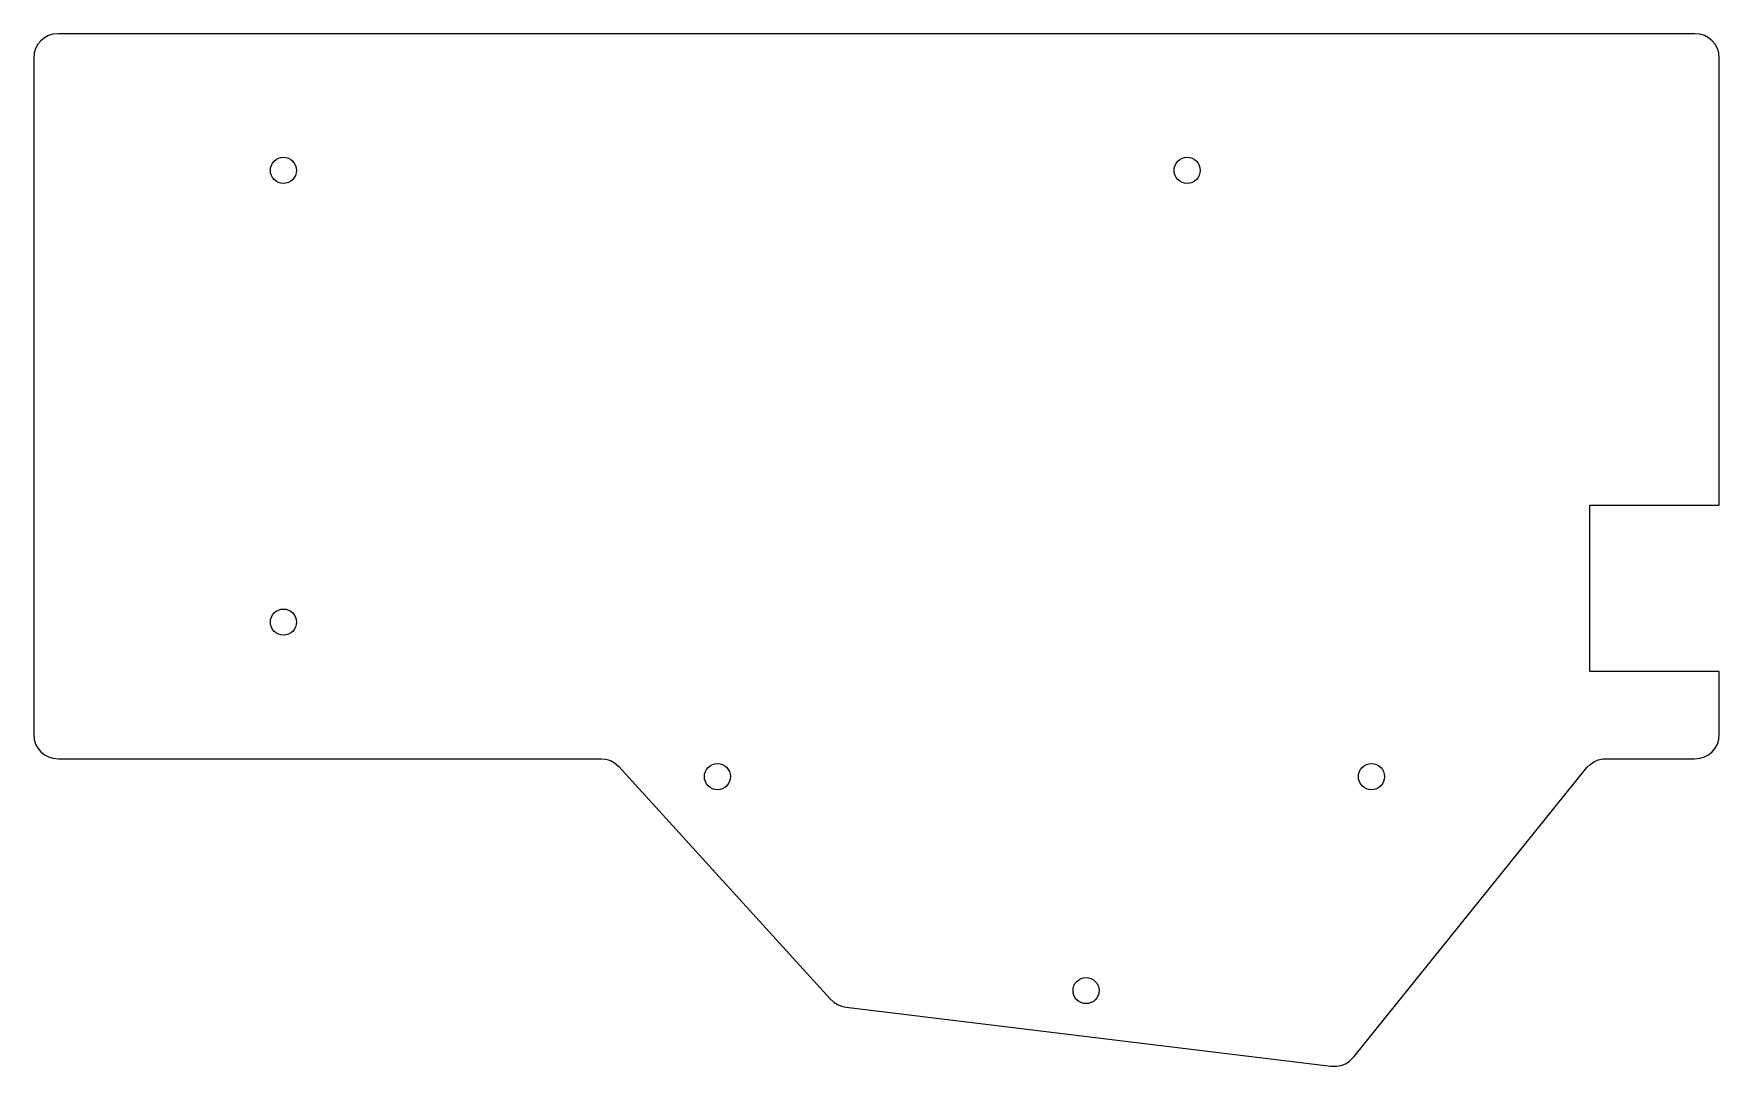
# Model space of a CAD drawing. Header units: metres. Extents: x -126 to 16, y -37 to 50.
import ezdxf

# ---------------------------------------------------------------- set-up
doc = ezdxf.new("R2010")
doc.units = ezdxf.units.M

msp = doc.modelspace()

# ---------------------------------------------------------------- linework, layer by layer
for p, q in [((-125.339, 48.2617), (-125.452, 47.8883)), ((-125.155, 48.6058), (-125.339, 48.2617)), ((-124.907, 48.9074), (-125.155, 48.6058)), ((-124.606, 49.1549), (-124.907, 48.9074)), ((-124.262, 49.3388), (-124.606, 49.1549)), ((-123.888, 49.4521), (-124.262, 49.3388)), ((-123.402, 49.5), (-123.888, 49.4521)), ((14.1517, 49.5), (-123.402, 49.5)), ((14.6383, 49.4521), (14.1517, 49.5)), ((15.0117, 49.3388), (14.6383, 49.4521)), ((15.3558, 49.1549), (15.0117, 49.3388)), ((15.6574, 48.9074), (15.3558, 49.1549)), ((15.9049, 48.6058), (15.6574, 48.9074)), ((16.0888, 48.2617), (15.9049, 48.6058)), ((16.2021, 47.8883), (16.0888, 48.2617)), ((-125.452, 47.8883), (-125.5, 47.4017)), ((-125.5, 47.4017), (-125.5, -9.40173)), ((16.25, 47.4017), (16.2021, 47.8883)), ((16.25, 9.84999), (16.25, 47.4017)), ((-105.579, 38.2146), (-105.516, 38.4209)), ((-105.516, 38.4209), (-105.415, 38.6111)), ((-105.415, 38.6111), (-105.278, 38.7778)), ((-105.278, 38.7778), (-105.111, 38.9146)), ((-105.111, 38.9146), (-104.921, 39.0163)), ((-104.921, 39.0163), (-104.715, 39.0789)), ((-104.715, 39.0789), (-104.5, 39.1)), ((-104.5, 39.1), (-104.285, 39.0789)), ((-104.285, 39.0789), (-104.079, 39.0163)), ((-104.079, 39.0163), (-103.889, 38.9146)), ((-103.889, 38.9146), (-103.722, 38.7778)), ((-103.722, 38.7778), (-103.585, 38.6111)), ((-103.585, 38.6111), (-103.484, 38.4209)), ((-103.484, 38.4209), (-103.421, 38.2146)), ((-29.5789, 38.2146), (-29.5163, 38.4209)), ((-29.5163, 38.4209), (-29.4146, 38.6111)), ((-29.4146, 38.6111), (-29.2778, 38.7778)), ((-29.2778, 38.7778), (-29.1111, 38.9146)), ((-29.1111, 38.9146), (-28.9209, 39.0163)), ((-28.9209, 39.0163), (-28.7146, 39.0789)), ((-28.7146, 39.0789), (-28.5, 39.1)), ((-28.5, 39.1), (-28.2854, 39.0789)), ((-28.2854, 39.0789), (-28.079, 39.0163)), ((-28.079, 39.0163), (-27.8889, 38.9146)), ((-27.8889, 38.9146), (-27.7222, 38.7778)), ((-27.7222, 38.7778), (-27.5854, 38.6111)), ((-27.5854, 38.6111), (-27.4837, 38.4209)), ((-27.4837, 38.4209), (-27.4211, 38.2146)), ((-105.6, 38), (-105.579, 38.2146)), ((-105.579, 37.7854), (-105.6, 38)), ((-105.516, 37.579), (-105.579, 37.7854)), ((-105.415, 37.3889), (-105.516, 37.579)), ((-105.278, 37.2222), (-105.415, 37.3889)), ((-105.111, 37.0854), (-105.278, 37.2222)), ((-104.921, 36.9837), (-105.111, 37.0854)), ((-104.715, 36.9211), (-104.921, 36.9837)), ((-104.5, 36.9), (-104.715, 36.9211)), ((-104.285, 36.9211), (-104.5, 36.9)), ((-104.079, 36.9837), (-104.285, 36.9211)), ((-103.889, 37.0854), (-104.079, 36.9837)), ((-103.722, 37.2222), (-103.889, 37.0854)), ((-103.585, 37.3889), (-103.722, 37.2222)), ((-103.484, 37.579), (-103.585, 37.3889)), ((-103.421, 37.7854), (-103.484, 37.579)), ((-103.421, 38.2146), (-103.4, 38)), ((-103.4, 38), (-103.421, 37.7854)), ((-29.6, 38), (-29.5789, 38.2146)), ((-29.5789, 37.7854), (-29.6, 38)), ((-29.5163, 37.579), (-29.5789, 37.7854)), ((-29.4146, 37.3889), (-29.5163, 37.579)), ((-29.2778, 37.2222), (-29.4146, 37.3889)), ((-29.1111, 37.0854), (-29.2778, 37.2222)), ((-28.9209, 36.9837), (-29.1111, 37.0854)), ((-28.7146, 36.9211), (-28.9209, 36.9837)), ((-28.5, 36.9), (-28.7146, 36.9211)), ((-28.2854, 36.9211), (-28.5, 36.9)), ((-28.079, 36.9837), (-28.2854, 36.9211)), ((-27.8889, 37.0854), (-28.079, 36.9837)), ((-27.7222, 37.2222), (-27.8889, 37.0854)), ((-27.5854, 37.3889), (-27.7222, 37.2222)), ((-27.4837, 37.579), (-27.5854, 37.3889)), ((-27.4211, 37.7854), (-27.4837, 37.579)), ((-27.4211, 38.2146), (-27.4, 38)), ((-27.4, 38), (-27.4211, 37.7854)), ((5.34999, -4.14999), (5.34999, 9.84999)), ((5.34999, 9.84999), (16.25, 9.84999)), ((-105.6, 0), (-105.579, 0.214584)), ((-105.579, -0.214584), (-105.6, 0)), ((-105.579, 0.214584), (-105.516, 0.420944)), ((-105.516, 0.420944), (-105.415, 0.611115)), ((-105.415, 0.611115), (-105.278, 0.777817)), ((-105.278, 0.777817), (-105.111, 0.914612)), ((-105.111, 0.914612), (-104.921, 1.01627)), ((-104.921, 1.01627), (-104.715, 1.07886)), ((-104.715, 1.07886), (-104.5, 1.09999)), ((-104.5, 1.09999), (-104.285, 1.07886)), ((-104.285, 1.07886), (-104.079, 1.01627)), ((-104.079, 1.01627), (-103.889, 0.914612)), ((-103.889, 0.914612), (-103.722, 0.777817)), ((-103.722, 0.777817), (-103.585, 0.611115)), ((-103.585, 0.611115), (-103.484, 0.420944)), ((-103.484, 0.420944), (-103.421, 0.214584)), ((-103.421, 0.214584), (-103.4, 0)), ((-103.4, 0), (-103.421, -0.214584)), ((-105.516, -0.420944), (-105.579, -0.214584)), ((-105.415, -0.611115), (-105.516, -0.420944)), ((-105.278, -0.777817), (-105.415, -0.611115)), ((-105.111, -0.914612), (-105.278, -0.777817)), ((-104.921, -1.01627), (-105.111, -0.914612)), ((-104.715, -1.07886), (-104.921, -1.01627)), ((-104.5, -1.09999), (-104.715, -1.07886)), ((-104.285, -1.07886), (-104.5, -1.09999)), ((-104.079, -1.01627), (-104.285, -1.07886)), ((-103.889, -0.914612), (-104.079, -1.01627)), ((-103.722, -0.777817), (-103.889, -0.914612)), ((-103.585, -0.611115), (-103.722, -0.777817)), ((-103.484, -0.420944), (-103.585, -0.611115)), ((-103.421, -0.214584), (-103.484, -0.420944)), ((16.25, -4.14999), (5.34999, -4.14999)), ((16.25, -9.40173), (16.25, -4.14999)), ((-125.5, -9.40173), (-125.452, -9.88826)), ((-125.452, -9.88826), (-125.339, -10.2617)), ((16.0888, -10.2617), (16.2021, -9.88826)), ((16.2021, -9.88826), (16.25, -9.40173)), ((-125.339, -10.2617), (-125.155, -10.6058)), ((-125.155, -10.6058), (-124.907, -10.9074)), ((-124.907, -10.9074), (-124.606, -11.1549)), ((-124.606, -11.1549), (-124.262, -11.3388)), ((-124.262, -11.3388), (-123.888, -11.4521)), ((14.6383, -11.4521), (15.0117, -11.3388)), ((15.0117, -11.3388), (15.3558, -11.1549)), ((15.3558, -11.1549), (15.6574, -10.9074)), ((15.6574, -10.9074), (15.9049, -10.6058)), ((15.9049, -10.6058), (16.0888, -10.2617)), ((-123.888, -11.4521), (-123.402, -11.5)), ((-123.402, -11.5), (-77.7695, -11.5)), ((-77.7695, -11.5), (-77.3793, -11.5384)), ((-77.3793, -11.5384), (-77.0041, -11.6522)), ((-77.0041, -11.6522), (-76.6583, -11.8371)), ((-76.6583, -11.8371), (-76.2896, -12.1546)), ((-76.2896, -12.1546), (-58.546, -31.6726)), ((-69.0789, -12.7854), (-69.0163, -12.579)), ((-69.0163, -12.579), (-68.9146, -12.3889)), ((-68.9146, -12.3889), (-68.7778, -12.2222)), ((-68.7778, -12.2222), (-68.6111, -12.0854)), ((-68.6111, -12.0854), (-68.4209, -11.9837)), ((-68.4209, -11.9837), (-68.2146, -11.9211)), ((-68.2146, -11.9211), (-68, -11.9)), ((-68, -11.9), (-67.7854, -11.9211)), ((-67.7854, -11.9211), (-67.579, -11.9837)), ((-67.579, -11.9837), (-67.3889, -12.0854)), ((-67.3889, -12.0854), (-67.2222, -12.2222)), ((-67.2222, -12.2222), (-67.0854, -12.3889)), ((-67.0854, -12.3889), (-66.9837, -12.579)), ((-66.9837, -12.579), (-66.9211, -12.7854)), ((-14.4525, -36.5497), (5.10722, -12.246)), ((-14.0789, -12.7854), (-14.0163, -12.579)), ((-14.0163, -12.579), (-13.9146, -12.3889)), ((-13.9146, -12.3889), (-13.7778, -12.2222)), ((-13.7778, -12.2222), (-13.6111, -12.0854)), ((-13.6111, -12.0854), (-13.4209, -11.9837)), ((-13.4209, -11.9837), (-13.2146, -11.9211)), ((-13.2146, -11.9211), (-13, -11.9)), ((-13, -11.9), (-12.7854, -11.9211)), ((-12.7854, -11.9211), (-12.579, -11.9837)), ((-12.579, -11.9837), (-12.3889, -12.0854)), ((-12.3889, -12.0854), (-12.2222, -12.2222)), ((-12.2222, -12.2222), (-12.0854, -12.3889)), ((-12.0854, -12.3889), (-11.9837, -12.579)), ((-11.9837, -12.579), (-11.9211, -12.7854)), ((5.10722, -12.246), (5.38179, -11.9662)), ((5.38179, -11.9662), (5.70569, -11.7453)), ((5.70569, -11.7453), (6.06647, -11.5918)), ((6.06647, -11.5918), (6.45026, -11.5116)), ((6.45026, -11.5116), (6.6653, -11.5)), ((6.6653, -11.5), (14.1517, -11.5)), ((14.1517, -11.5), (14.6383, -11.4521)), ((-69.1, -13), (-69.0789, -12.7854)), ((-69.0789, -13.2146), (-69.1, -13)), ((-69.0163, -13.4209), (-69.0789, -13.2146)), ((-68.9146, -13.6111), (-69.0163, -13.4209)), ((-68.7778, -13.7778), (-68.9146, -13.6111)), ((-68.6111, -13.9146), (-68.7778, -13.7778)), ((-68.4209, -14.0163), (-68.6111, -13.9146)), ((-68.2146, -14.0789), (-68.4209, -14.0163)), ((-68, -14.1), (-68.2146, -14.0789)), ((-67.7854, -14.0789), (-68, -14.1)), ((-67.579, -14.0163), (-67.7854, -14.0789)), ((-67.3889, -13.9146), (-67.579, -14.0163)), ((-67.2222, -13.7778), (-67.3889, -13.9146)), ((-67.0854, -13.6111), (-67.2222, -13.7778)), ((-66.9837, -13.4209), (-67.0854, -13.6111)), ((-66.9211, -13.2146), (-66.9837, -13.4209)), ((-66.9211, -12.7854), (-66.9, -13)), ((-66.9, -13), (-66.9211, -13.2146)), ((-14.1, -13), (-14.0789, -12.7854)), ((-14.0789, -13.2146), (-14.1, -13)), ((-14.0163, -13.4209), (-14.0789, -13.2146)), ((-13.9146, -13.6111), (-14.0163, -13.4209)), ((-13.7778, -13.7778), (-13.9146, -13.6111)), ((-13.6111, -13.9146), (-13.7778, -13.7778)), ((-13.4209, -14.0163), (-13.6111, -13.9146)), ((-13.2146, -14.0789), (-13.4209, -14.0163)), ((-13, -14.1), (-13.2146, -14.0789)), ((-12.7854, -14.0789), (-13, -14.1)), ((-12.579, -14.0163), (-12.7854, -14.0789)), ((-12.3889, -13.9146), (-12.579, -14.0163)), ((-12.2222, -13.7778), (-12.3889, -13.9146)), ((-12.0854, -13.6111), (-12.2222, -13.7778)), ((-11.9837, -13.4209), (-12.0854, -13.6111)), ((-11.9211, -13.2146), (-11.9837, -13.4209)), ((-11.9211, -12.7854), (-11.9, -13)), ((-11.9, -13), (-11.9211, -13.2146)), ((-38.1, -31), (-38.0789, -30.7854)), ((-38.0789, -31.2146), (-38.1, -31)), ((-38.0789, -30.7854), (-38.0163, -30.579)), ((-38.0163, -30.579), (-37.9146, -30.3889)), ((-37.9146, -30.3889), (-37.7778, -30.2222)), ((-37.7778, -30.2222), (-37.6111, -30.0854)), ((-37.6111, -30.0854), (-37.4209, -29.9837)), ((-37.4209, -29.9837), (-37.2146, -29.9211)), ((-37.2146, -29.9211), (-37, -29.9)), ((-37, -29.9), (-36.7854, -29.9211)), ((-36.7854, -29.9211), (-36.579, -29.9837)), ((-36.579, -29.9837), (-36.3889, -30.0854)), ((-36.3889, -30.0854), (-36.2222, -30.2222)), ((-36.2222, -30.2222), (-36.0854, -30.3889)), ((-36.0854, -30.3889), (-35.9837, -30.579)), ((-35.9837, -30.579), (-35.9211, -30.7854)), ((-35.9211, -30.7854), (-35.9, -31)), ((-35.9, -31), (-35.9211, -31.2146)), ((-58.546, -31.6726), (-58.1832, -32.0004)), ((-58.1832, -32.0004), (-57.8483, -32.2005)), ((-57.8483, -32.2005), (-57.4457, -32.3438)), ((-57.4457, -32.3438), (-57.1809, -32.3927)), ((-57.1809, -32.3927), (-16.4218, -37.3585)), ((-38.0163, -31.4209), (-38.0789, -31.2146)), ((-37.9146, -31.6111), (-38.0163, -31.4209)), ((-37.7778, -31.7778), (-37.9146, -31.6111)), ((-37.6111, -31.9146), (-37.7778, -31.7778)), ((-37.4209, -32.0163), (-37.6111, -31.9146)), ((-37.2146, -32.0789), (-37.4209, -32.0163)), ((-37, -32.1), (-37.2146, -32.0789)), ((-36.7854, -32.0789), (-37, -32.1)), ((-36.579, -32.0163), (-36.7854, -32.0789)), ((-36.3889, -31.9146), (-36.579, -32.0163)), ((-36.2222, -31.7778), (-36.3889, -31.9146)), ((-36.0854, -31.6111), (-36.2222, -31.7778)), ((-35.9837, -31.4209), (-36.0854, -31.6111)), ((-35.9211, -31.2146), (-35.9837, -31.4209)), ((-14.8696, -36.9612), (-14.4525, -36.5497)), ((-16.4218, -37.3585), (-15.9332, -37.3698)), ((-15.9332, -37.3698), (-15.5488, -37.3025)), ((-15.5488, -37.3025), (-15.185, -37.1615)), ((-15.185, -37.1615), (-14.8696, -36.9612))]:
    msp.add_line(p, q)

doc.saveas('drawing.dxf')
